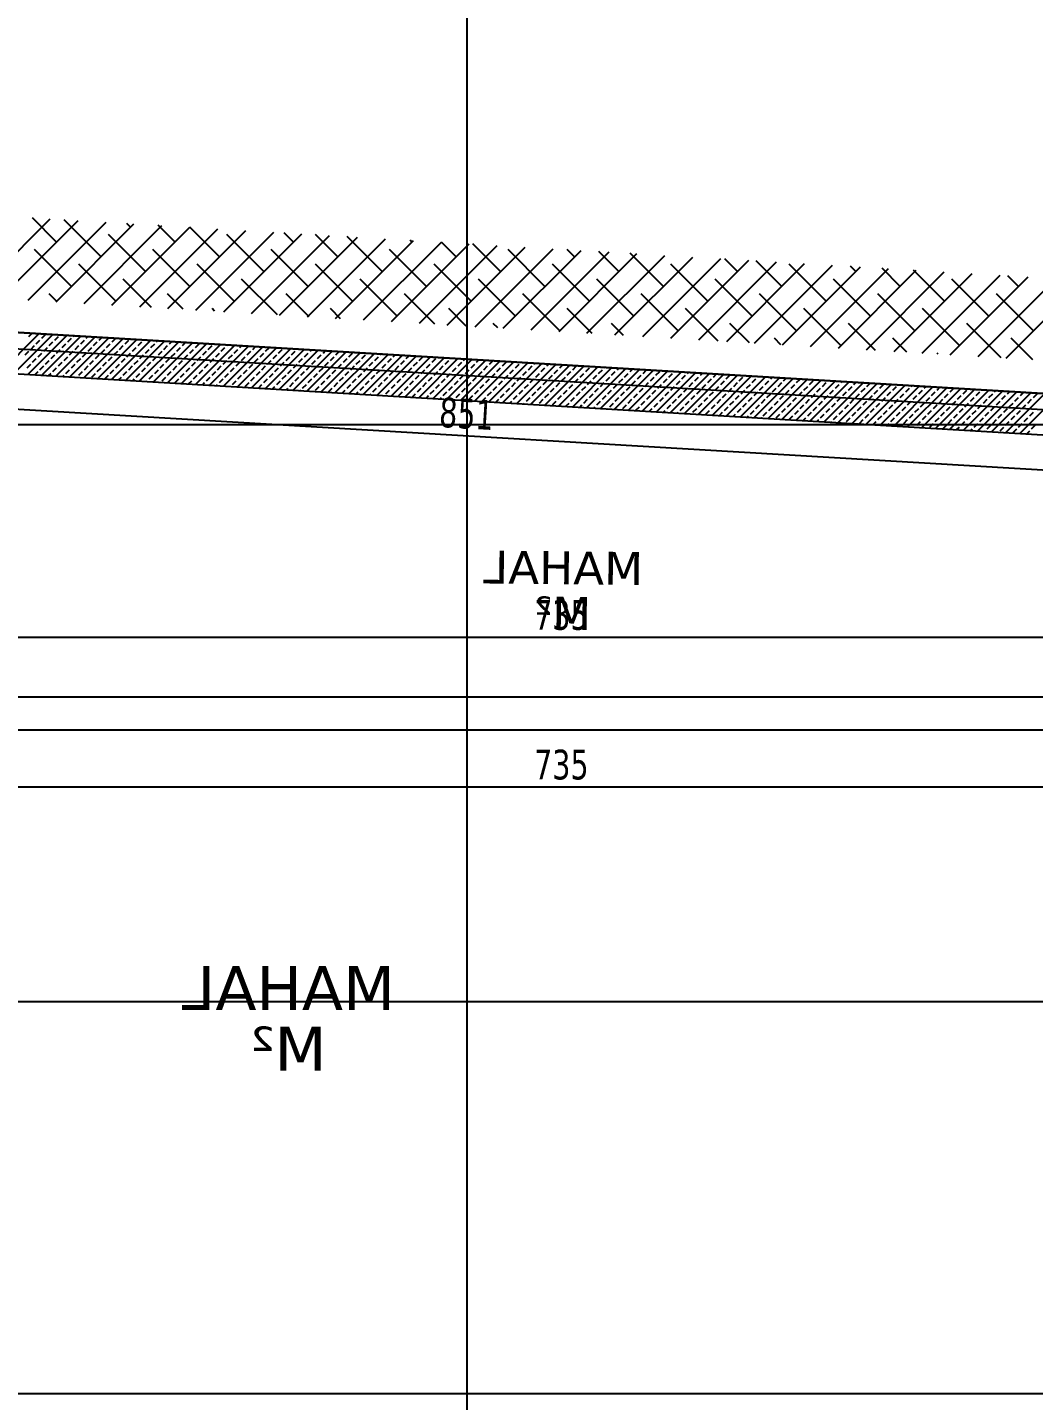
# Model space of a CAD drawing. Header units: millimetres. Extents: x 43168.9 to 43194.6, y -25545.1 to -25543.4.
# Drawn here: x 43169.6776 to 43169.7997, y -25543.9583 to -25543.7917 of the extents above; entities that cross this region are included whole.
import ezdxf
from ezdxf.enums import TextEntityAlignment as Align

# ---------------------------------------------------------------- set-up
doc = ezdxf.new("R2010")
doc.units = ezdxf.units.MM
doc.header["$LTSCALE"] = 200
doc.linetypes.add('DASHDOT', pattern=[1, 0.5, -0.25, 0, -0.25])
doc.linetypes.add('DASHDOT2', pattern=[0.5, 0.25, -0.125, 0, -0.125])
for name, color, linetype in [('aks_sgh', 5, 'DASHDOT2'), ('duv_sgh', 4, 'Continuous'), ('kolon-b.a_sgh', 6, 'Continuous'), ('olcuic_sgh', 183, 'Continuous'), ('tarama-betonarme_sgh', 223, 'Continuous'), ('tarama-zemin_sgh', 197, 'Continuous'), ('yapi-yaklasma_sgh', 41, 'DASHDOT')]:
    doc.layers.add(name, color=color, linetype=linetype)
doc.styles.add('dim', font='VERDANA.TTF', dxfattribs={"width": 0.7})
doc.styles.add('text1', font='VERDANA.TTF')

msp = doc.modelspace()

# ---------------------------------------------------------------- linework, layer by layer
at = {"layer": 'aks_sgh'}
for p, q in [((43169.73088, -25543.74092), (43169.73088, -25544.78992)), ((43169.98388, -25543.84899), (43169.64076, -25543.82863)), ((43169.99088, -25543.83992), (43169.01488, -25543.83992)), ((43169.99088, -25543.90992), (43169.01488, -25543.90992)), ((43169.99088, -25543.95748), (43169.01488, -25543.95748))]:
    msp.add_line(p, q, dxfattribs=at)
at = {"layer": 'duv_sgh'}
for p, q in [((43169.66888, -25543.87292), (43169.81588, -25543.87292)), ((43169.66888, -25543.87692), (43169.81588, -25543.87692))]:
    msp.add_line(p, q, dxfattribs=at)
at = {"layer": 'kolon-b.a_sgh'}
for p, q in [((43169.98588, -25543.84711), (43169.64088, -25543.82663)), ((43169.64588, -25543.83194), (43169.98088, -25543.85182))]:
    msp.add_line(p, q, dxfattribs=at)
at = {"layer": 'olcuic_sgh'}
for p, q in [((43169.81587, -25543.84635), (43169.64537, -25543.83623)), ((43169.66863, -25543.86571), (43169.81613, -25543.86571)), ((43169.66863, -25543.88386), (43169.81613, -25543.88386))]:
    msp.add_line(p, q, dxfattribs=at)
at = {"layer": 'tarama-betonarme_sgh'}
for p, q in [((43169.67423, -25543.83362), (43169.67896, -25543.82889)), ((43169.67593, -25543.83372), (43169.68065, -25543.82899)), ((43169.67762, -25543.83382), (43169.68235, -25543.82909)), ((43169.67774, -25543.82921), (43169.67811, -25543.82884)), ((43169.67797, -25543.83078), (43169.67842, -25543.83033)), ((43169.67864, -25543.83011), (43169.67909, -25543.82966)), ((43169.67932, -25543.82943), (43169.67976, -25543.82898)), ((43169.67932, -25543.83392), (43169.68405, -25543.82919)), ((43169.68021, -25543.83033), (43169.68066, -25543.82988)), ((43169.68089, -25543.82966), (43169.68134, -25543.82921)), ((43169.68101, -25543.83402), (43169.68574, -25543.82929)), ((43169.68178, -25543.83055), (43169.68223, -25543.83011)), ((43169.68246, -25543.82988), (43169.68291, -25543.82943)), ((43169.68271, -25543.83412), (43169.68744, -25543.82939)), ((43169.68313, -25543.82921), (43169.6832, -25543.82914)), ((43169.68336, -25543.83078), (43169.68381, -25543.83033)), ((43169.68403, -25543.83011), (43169.68448, -25543.82966)), ((43169.6844, -25543.83422), (43169.68913, -25543.82949)), ((43169.6847, -25543.82943), (43169.68489, -25543.82924)), ((43169.6856, -25543.83033), (43169.68605, -25543.82988)), ((43169.6861, -25543.83432), (43169.69083, -25543.82959)), ((43169.68627, -25543.82966), (43169.68659, -25543.82934)), ((43169.68717, -25543.83055), (43169.68762, -25543.83011)), ((43169.68779, -25543.83442), (43169.69252, -25543.8297)), ((43169.68785, -25543.82988), (43169.68828, -25543.82944)), ((43169.68874, -25543.83078), (43169.68919, -25543.83033)), ((43169.68942, -25543.83011), (43169.68987, -25543.82966)), ((43169.68949, -25543.83452), (43169.69422, -25543.8298)), ((43169.69099, -25543.83033), (43169.69144, -25543.82988)), ((43169.69118, -25543.83462), (43169.69591, -25543.8299)), ((43169.69166, -25543.82966), (43169.69167, -25543.82964)), ((43169.69256, -25543.83055), (43169.69301, -25543.83011)), ((43169.69288, -25543.83473), (43169.69761, -25543.83)), ((43169.69323, -25543.82988), (43169.69337, -25543.82975)), ((43169.69413, -25543.83078), (43169.69458, -25543.83033)), ((43169.69458, -25543.83483), (43169.6993, -25543.8301)), ((43169.69481, -25543.83011), (43169.69507, -25543.82985)), ((43169.69627, -25543.83493), (43169.701, -25543.8302)), ((43169.69638, -25543.83033), (43169.69676, -25543.82995)), ((43169.69795, -25543.83055), (43169.6984, -25543.83011)), ((43169.69797, -25543.83503), (43169.70269, -25543.8303)), ((43169.69952, -25543.83078), (43169.69997, -25543.83033)), ((43169.70177, -25543.83033), (43169.70185, -25543.83025)), ((43169.70334, -25543.83055), (43169.70354, -25543.83035)), ((43169.67729, -25543.83145), (43169.67774, -25543.831)), ((43169.67819, -25543.83235), (43169.67864, -25543.8319)), ((43169.67887, -25543.83168), (43169.67932, -25543.83123)), ((43169.67954, -25543.831), (43169.67999, -25543.83055)), ((43169.68044, -25543.8319), (43169.68089, -25543.83145)), ((43169.68111, -25543.83123), (43169.68156, -25543.83078)), ((43169.68201, -25543.83213), (43169.68246, -25543.83168)), ((43169.68268, -25543.83145), (43169.68313, -25543.831)), ((43169.68358, -25543.83235), (43169.68403, -25543.8319)), ((43169.68425, -25543.83168), (43169.6847, -25543.83123)), ((43169.68493, -25543.831), (43169.68538, -25543.83055)), ((43169.68583, -25543.8319), (43169.68627, -25543.83145)), ((43169.6865, -25543.83123), (43169.68695, -25543.83078)), ((43169.6874, -25543.83213), (43169.68785, -25543.83168)), ((43169.68807, -25543.83145), (43169.68852, -25543.831)), ((43169.68897, -25543.83235), (43169.68942, -25543.8319)), ((43169.68964, -25543.83168), (43169.69009, -25543.83123)), ((43169.69032, -25543.831), (43169.69077, -25543.83055)), ((43169.69121, -25543.8319), (43169.69166, -25543.83145)), ((43169.69189, -25543.83123), (43169.69234, -25543.83078)), ((43169.69279, -25543.83213), (43169.69323, -25543.83168)), ((43169.69346, -25543.83145), (43169.69391, -25543.831)), ((43169.69436, -25543.83235), (43169.69481, -25543.8319)), ((43169.69503, -25543.83168), (43169.69548, -25543.83123)), ((43169.6957, -25543.831), (43169.69615, -25543.83055)), ((43169.6966, -25543.8319), (43169.69705, -25543.83145)), ((43169.69728, -25543.83123), (43169.69772, -25543.83078)), ((43169.69817, -25543.83213), (43169.69862, -25543.83168)), ((43169.69885, -25543.83145), (43169.6993, -25543.831)), ((43169.69966, -25543.83513), (43169.70439, -25543.8304)), ((43169.69975, -25543.83235), (43169.70019, -25543.8319)), ((43169.70042, -25543.83168), (43169.70087, -25543.83123)), ((43169.70109, -25543.831), (43169.70154, -25543.83055)), ((43169.70136, -25543.83523), (43169.70609, -25543.8305)), ((43169.70199, -25543.8319), (43169.70244, -25543.83145)), ((43169.70266, -25543.83123), (43169.70311, -25543.83078)), ((43169.70305, -25543.83533), (43169.70778, -25543.8306)), ((43169.70356, -25543.83213), (43169.70401, -25543.83168)), ((43169.70424, -25543.83145), (43169.70468, -25543.831)), ((43169.70475, -25543.83543), (43169.70948, -25543.8307)), ((43169.70491, -25543.83078), (43169.70524, -25543.83045)), ((43169.70513, -25543.83235), (43169.70558, -25543.8319)), ((43169.70581, -25543.83168), (43169.70626, -25543.83123)), ((43169.70644, -25543.83553), (43169.71117, -25543.8308)), ((43169.70648, -25543.831), (43169.70693, -25543.83055)), ((43169.70738, -25543.8319), (43169.70783, -25543.83145)), ((43169.70805, -25543.83123), (43169.7085, -25543.83078)), ((43169.70814, -25543.83563), (43169.71287, -25543.8309)), ((43169.70895, -25543.83213), (43169.7094, -25543.83168)), ((43169.70962, -25543.83145), (43169.71007, -25543.831)), ((43169.70983, -25543.83573), (43169.71456, -25543.831)), ((43169.7103, -25543.83078), (43169.71032, -25543.83075)), ((43169.71052, -25543.83235), (43169.71097, -25543.8319)), ((43169.7112, -25543.83168), (43169.71164, -25543.83123)), ((43169.71153, -25543.83583), (43169.71626, -25543.8311)), ((43169.71187, -25543.831), (43169.71202, -25543.83085)), ((43169.71277, -25543.8319), (43169.71322, -25543.83145)), ((43169.71323, -25543.83593), (43169.71795, -25543.8312)), ((43169.71344, -25543.83123), (43169.71371, -25543.83095)), ((43169.71434, -25543.83213), (43169.71479, -25543.83168)), ((43169.71492, -25543.83603), (43169.71965, -25543.83131)), ((43169.71501, -25543.83145), (43169.71541, -25543.83105)), ((43169.71591, -25543.83235), (43169.71636, -25543.8319)), ((43169.71658, -25543.83168), (43169.71703, -25543.83123)), ((43169.71662, -25543.83613), (43169.72134, -25543.83141)), ((43169.71815, -25543.8319), (43169.7186, -25543.83145)), ((43169.71831, -25543.83624), (43169.72304, -25543.83151)), ((43169.71973, -25543.83213), (43169.72018, -25543.83168)), ((43169.72001, -25543.83634), (43169.72473, -25543.83161)), ((43169.7204, -25543.83145), (43169.7205, -25543.83136)), ((43169.7213, -25543.83235), (43169.72175, -25543.8319)), ((43169.7217, -25543.83644), (43169.72643, -25543.83171)), ((43169.72197, -25543.83168), (43169.72219, -25543.83146)), ((43169.7234, -25543.83654), (43169.72813, -25543.83181)), ((43169.72354, -25543.8319), (43169.72389, -25543.83156)), ((43169.72509, -25543.83664), (43169.72982, -25543.83191)), ((43169.72511, -25543.83213), (43169.72556, -25543.83168)), ((43169.72669, -25543.83235), (43169.72714, -25543.8319)), ((43169.72679, -25543.83674), (43169.73152, -25543.83201)), ((43169.72893, -25543.8319), (43169.72897, -25543.83186)), ((43169.7305, -25543.83213), (43169.73067, -25543.83196)), ((43169.67752, -25543.83302), (43169.67797, -25543.83257)), ((43169.67847, -25543.83387), (43169.67887, -25543.83347)), ((43169.67909, -25543.83325), (43169.67954, -25543.8328)), ((43169.67976, -25543.83257), (43169.68021, -25543.83213)), ((43169.68016, -25543.83397), (43169.68044, -25543.8337)), ((43169.68066, -25543.83347), (43169.68111, -25543.83302)), ((43169.68134, -25543.8328), (43169.68178, -25543.83235)), ((43169.68223, -25543.8337), (43169.68268, -25543.83325)), ((43169.68291, -25543.83302), (43169.68336, -25543.83257)), ((43169.68381, -25543.83392), (43169.68425, -25543.83347)), ((43169.68448, -25543.83325), (43169.68493, -25543.8328)), ((43169.68515, -25543.83257), (43169.6856, -25543.83213)), ((43169.68538, -25543.83415), (43169.68583, -25543.8337)), ((43169.68605, -25543.83347), (43169.6865, -25543.83302)), ((43169.68672, -25543.8328), (43169.68717, -25543.83235)), ((43169.68762, -25543.8337), (43169.68807, -25543.83325)), ((43169.6883, -25543.83302), (43169.68874, -25543.83257)), ((43169.68919, -25543.83392), (43169.68964, -25543.83347)), ((43169.68987, -25543.83325), (43169.69032, -25543.8328)), ((43169.69054, -25543.83257), (43169.69099, -25543.83213)), ((43169.69077, -25543.83415), (43169.69121, -25543.8337)), ((43169.69144, -25543.83347), (43169.69189, -25543.83302)), ((43169.69211, -25543.8328), (43169.69256, -25543.83235)), ((43169.69301, -25543.8337), (43169.69346, -25543.83325)), ((43169.69368, -25543.83302), (43169.69413, -25543.83257)), ((43169.69458, -25543.83392), (43169.69503, -25543.83347)), ((43169.69526, -25543.83325), (43169.6957, -25543.8328)), ((43169.69593, -25543.83257), (43169.69638, -25543.83213)), ((43169.69615, -25543.83415), (43169.6966, -25543.8337)), ((43169.69683, -25543.83347), (43169.69728, -25543.83302)), ((43169.6975, -25543.8328), (43169.69795, -25543.83235)), ((43169.6984, -25543.8337), (43169.69885, -25543.83325)), ((43169.69907, -25543.83302), (43169.69952, -25543.83257)), ((43169.69997, -25543.83392), (43169.70042, -25543.83347)), ((43169.70064, -25543.83325), (43169.70109, -25543.8328)), ((43169.70132, -25543.83257), (43169.70177, -25543.83213)), ((43169.70154, -25543.83415), (43169.70199, -25543.8337)), ((43169.70221, -25543.83347), (43169.70266, -25543.83302)), ((43169.70289, -25543.8328), (43169.70334, -25543.83235)), ((43169.70379, -25543.8337), (43169.70424, -25543.83325)), ((43169.70446, -25543.83302), (43169.70491, -25543.83257)), ((43169.70536, -25543.83392), (43169.70581, -25543.83347)), ((43169.70603, -25543.83325), (43169.70648, -25543.8328)), ((43169.70671, -25543.83257), (43169.70715, -25543.83213)), ((43169.70693, -25543.83415), (43169.70738, -25543.8337)), ((43169.7076, -25543.83347), (43169.70805, -25543.83302)), ((43169.70828, -25543.8328), (43169.70873, -25543.83235)), ((43169.70917, -25543.8337), (43169.70962, -25543.83325)), ((43169.70985, -25543.83302), (43169.7103, -25543.83257)), ((43169.71075, -25543.83392), (43169.7112, -25543.83347)), ((43169.71142, -25543.83325), (43169.71187, -25543.8328)), ((43169.71209, -25543.83257), (43169.71254, -25543.83213)), ((43169.71232, -25543.83415), (43169.71277, -25543.8337)), ((43169.71299, -25543.83347), (43169.71344, -25543.83302)), ((43169.71366, -25543.8328), (43169.71411, -25543.83235)), ((43169.71456, -25543.8337), (43169.71501, -25543.83325)), ((43169.71524, -25543.83302), (43169.71569, -25543.83257)), ((43169.71613, -25543.83392), (43169.71658, -25543.83347)), ((43169.71681, -25543.83325), (43169.71726, -25543.8328)), ((43169.71748, -25543.83257), (43169.71793, -25543.83213)), ((43169.71771, -25543.83415), (43169.71815, -25543.8337)), ((43169.71838, -25543.83347), (43169.71883, -25543.83302)), ((43169.71905, -25543.8328), (43169.7195, -25543.83235)), ((43169.71995, -25543.8337), (43169.7204, -25543.83325)), ((43169.72062, -25543.83302), (43169.72107, -25543.83257)), ((43169.72152, -25543.83392), (43169.72197, -25543.83347)), ((43169.7222, -25543.83325), (43169.72264, -25543.8328)), ((43169.72287, -25543.83257), (43169.72332, -25543.83213)), ((43169.72309, -25543.83415), (43169.72354, -25543.8337)), ((43169.72377, -25543.83347), (43169.72422, -25543.83302)), ((43169.72444, -25543.8328), (43169.72489, -25543.83235)), ((43169.72534, -25543.8337), (43169.72579, -25543.83325)), ((43169.72601, -25543.83302), (43169.72646, -25543.83257)), ((43169.72691, -25543.83392), (43169.72736, -25543.83347)), ((43169.72758, -25543.83325), (43169.72803, -25543.8328)), ((43169.72826, -25543.83257), (43169.72871, -25543.83213)), ((43169.72848, -25543.83684), (43169.73321, -25543.83211)), ((43169.72848, -25543.83415), (43169.72893, -25543.8337)), ((43169.72916, -25543.83347), (43169.7296, -25543.83302)), ((43169.72983, -25543.8328), (43169.73028, -25543.83235)), ((43169.73018, -25543.83694), (43169.73491, -25543.83221)), ((43169.73073, -25543.8337), (43169.73118, -25543.83325)), ((43169.7314, -25543.83302), (43169.73185, -25543.83257)), ((43169.73187, -25543.83704), (43169.7366, -25543.83231)), ((43169.73207, -25543.83235), (43169.73236, -25543.83206)), ((43169.7323, -25543.83392), (43169.73275, -25543.83347)), ((43169.73297, -25543.83325), (43169.73342, -25543.8328)), ((43169.73357, -25543.83714), (43169.7383, -25543.83241)), ((43169.73365, -25543.83257), (43169.73406, -25543.83216)), ((43169.73387, -25543.83415), (43169.73432, -25543.8337)), ((43169.73454, -25543.83347), (43169.73499, -25543.83302)), ((43169.73522, -25543.8328), (43169.73567, -25543.83235)), ((43169.73527, -25543.83724), (43169.73999, -25543.83251)), ((43169.73612, -25543.8337), (43169.73656, -25543.83325)), ((43169.73679, -25543.83302), (43169.73724, -25543.83257)), ((43169.73696, -25543.83734), (43169.74169, -25543.83261)), ((43169.73769, -25543.83392), (43169.73814, -25543.83347)), ((43169.73836, -25543.83325), (43169.73881, -25543.8328)), ((43169.73866, -25543.83744), (43169.74338, -25543.83271)), ((43169.73903, -25543.83257), (43169.73915, -25543.83246)), ((43169.73926, -25543.83415), (43169.73971, -25543.8337)), ((43169.73993, -25543.83347), (43169.74038, -25543.83302)), ((43169.74035, -25543.83754), (43169.74508, -25543.83282)), ((43169.74061, -25543.8328), (43169.74084, -25543.83256)), ((43169.7415, -25543.8337), (43169.74195, -25543.83325)), ((43169.74205, -25543.83764), (43169.74678, -25543.83292)), ((43169.74218, -25543.83302), (43169.74254, -25543.83266)), ((43169.74308, -25543.83392), (43169.74352, -25543.83347)), ((43169.74374, -25543.83774), (43169.74847, -25543.83302)), ((43169.74375, -25543.83325), (43169.7442, -25543.8328)), ((43169.74465, -25543.83415), (43169.7451, -25543.8337)), ((43169.74532, -25543.83347), (43169.74577, -25543.83302)), ((43169.74544, -25543.83785), (43169.75017, -25543.83312)), ((43169.74689, -25543.8337), (43169.74734, -25543.83325)), ((43169.74713, -25543.83795), (43169.75186, -25543.83322)), ((43169.74757, -25543.83302), (43169.74762, -25543.83297)), ((43169.74846, -25543.83392), (43169.74891, -25543.83347)), ((43169.74883, -25543.83805), (43169.75356, -25543.83332)), ((43169.74914, -25543.83325), (43169.74932, -25543.83307)), ((43169.75003, -25543.83415), (43169.75048, -25543.8337)), ((43169.75052, -25543.83815), (43169.75525, -25543.83342)), ((43169.75071, -25543.83347), (43169.75101, -25543.83317)), ((43169.75222, -25543.83825), (43169.75695, -25543.83352)), ((43169.75228, -25543.8337), (43169.75271, -25543.83327)), ((43169.75385, -25543.83392), (43169.7543, -25543.83347)), ((43169.75391, -25543.83835), (43169.75864, -25543.83362)), ((43169.75542, -25543.83415), (43169.75587, -25543.8337)), ((43169.7561, -25543.83347), (43169.7561, -25543.83347)), ((43169.75767, -25543.8337), (43169.7578, -25543.83357)), ((43169.75924, -25543.83392), (43169.75949, -25543.83367)), ((43169.68186, -25543.83407), (43169.68201, -25543.83392)), ((43169.68356, -25543.83417), (43169.68358, -25543.83415)), ((43169.68695, -25543.83437), (43169.6874, -25543.83392)), ((43169.68864, -25543.83447), (43169.68897, -25543.83415)), ((43169.69034, -25543.83457), (43169.69054, -25543.83437)), ((43169.69203, -25543.83468), (43169.69211, -25543.8346)), ((43169.69234, -25543.83437), (43169.69279, -25543.83392)), ((43169.69391, -25543.8346), (43169.69436, -25543.83415)), ((43169.69548, -25543.83482), (43169.69593, -25543.83437)), ((43169.69712, -25543.83498), (43169.6975, -25543.8346)), ((43169.69772, -25543.83437), (43169.69817, -25543.83392)), ((43169.69881, -25543.83508), (43169.69907, -25543.83482)), ((43169.6993, -25543.8346), (43169.69975, -25543.83415)), ((43169.70051, -25543.83518), (43169.70064, -25543.83504)), ((43169.70087, -25543.83482), (43169.70132, -25543.83437)), ((43169.7022, -25543.83528), (43169.70221, -25543.83527)), ((43169.70244, -25543.83504), (43169.70289, -25543.8346)), ((43169.70311, -25543.83437), (43169.70356, -25543.83392)), ((43169.70401, -25543.83527), (43169.70446, -25543.83482)), ((43169.70468, -25543.8346), (43169.70513, -25543.83415)), ((43169.7056, -25543.83548), (43169.70603, -25543.83504)), ((43169.70626, -25543.83482), (43169.70671, -25543.83437)), ((43169.70729, -25543.83558), (43169.7076, -25543.83527)), ((43169.70783, -25543.83504), (43169.70828, -25543.8346)), ((43169.7085, -25543.83437), (43169.70895, -25543.83392)), ((43169.7094, -25543.83527), (43169.70985, -25543.83482)), ((43169.71007, -25543.8346), (43169.71052, -25543.83415)), ((43169.71097, -25543.83549), (43169.71142, -25543.83504)), ((43169.71164, -25543.83482), (43169.71209, -25543.83437)), ((43169.71254, -25543.83572), (43169.71299, -25543.83527)), ((43169.71322, -25543.83504), (43169.71366, -25543.8346)), ((43169.71389, -25543.83437), (43169.71434, -25543.83392)), ((43169.71479, -25543.83527), (43169.71524, -25543.83482)), ((43169.71546, -25543.8346), (43169.71591, -25543.83415)), ((43169.71636, -25543.83549), (43169.71681, -25543.83504)), ((43169.71703, -25543.83482), (43169.71748, -25543.83437)), ((43169.71793, -25543.83572), (43169.71838, -25543.83527)), ((43169.7186, -25543.83504), (43169.71905, -25543.8346)), ((43169.71928, -25543.83437), (43169.71973, -25543.83392)), ((43169.72018, -25543.83527), (43169.72062, -25543.83482)), ((43169.72085, -25543.8346), (43169.7213, -25543.83415)), ((43169.72175, -25543.83549), (43169.7222, -25543.83504)), ((43169.72242, -25543.83482), (43169.72287, -25543.83437)), ((43169.72332, -25543.83572), (43169.72377, -25543.83527)), ((43169.72399, -25543.83504), (43169.72444, -25543.8346)), ((43169.72467, -25543.83437), (43169.72511, -25543.83392)), ((43169.72556, -25543.83527), (43169.72601, -25543.83482)), ((43169.72624, -25543.8346), (43169.72669, -25543.83415)), ((43169.72714, -25543.83549), (43169.72758, -25543.83504)), ((43169.72781, -25543.83482), (43169.72826, -25543.83437)), ((43169.72871, -25543.83572), (43169.72916, -25543.83527)), ((43169.72938, -25543.83504), (43169.72983, -25543.8346)), ((43169.73005, -25543.83437), (43169.7305, -25543.83392)), ((43169.73095, -25543.83527), (43169.7314, -25543.83482)), ((43169.73163, -25543.8346), (43169.73207, -25543.83415)), ((43169.73252, -25543.83549), (43169.73297, -25543.83504)), ((43169.7332, -25543.83482), (43169.73365, -25543.83437)), ((43169.73409, -25543.83572), (43169.73454, -25543.83527)), ((43169.73477, -25543.83504), (43169.73522, -25543.8346)), ((43169.73544, -25543.83437), (43169.73589, -25543.83392)), ((43169.73634, -25543.83527), (43169.73679, -25543.83482)), ((43169.73701, -25543.8346), (43169.73746, -25543.83415)), ((43169.73791, -25543.83549), (43169.73836, -25543.83504)), ((43169.73858, -25543.83482), (43169.73903, -25543.83437)), ((43169.73948, -25543.83572), (43169.73993, -25543.83527)), ((43169.74016, -25543.83504), (43169.74061, -25543.8346)), ((43169.74083, -25543.83437), (43169.74128, -25543.83392)), ((43169.74173, -25543.83527), (43169.74218, -25543.83482)), ((43169.7424, -25543.8346), (43169.74285, -25543.83415)), ((43169.7433, -25543.83549), (43169.74375, -25543.83504)), ((43169.74397, -25543.83482), (43169.74442, -25543.83437)), ((43169.74487, -25543.83572), (43169.74532, -25543.83527)), ((43169.74554, -25543.83504), (43169.74599, -25543.8346)), ((43169.74622, -25543.83437), (43169.74667, -25543.83392)), ((43169.74712, -25543.83527), (43169.74757, -25543.83482)), ((43169.74779, -25543.8346), (43169.74824, -25543.83415)), ((43169.74869, -25543.83549), (43169.74914, -25543.83504)), ((43169.74936, -25543.83482), (43169.74981, -25543.83437)), ((43169.75026, -25543.83572), (43169.75071, -25543.83527)), ((43169.75093, -25543.83504), (43169.75138, -25543.8346)), ((43169.75161, -25543.83437), (43169.75206, -25543.83392)), ((43169.7525, -25543.83527), (43169.75295, -25543.83482)), ((43169.75318, -25543.8346), (43169.75363, -25543.83415)), ((43169.75408, -25543.83549), (43169.75452, -25543.83504)), ((43169.75475, -25543.83482), (43169.7552, -25543.83437)), ((43169.75561, -25543.83845), (43169.76034, -25543.83372)), ((43169.75565, -25543.83572), (43169.7561, -25543.83527)), ((43169.75632, -25543.83504), (43169.75677, -25543.8346)), ((43169.75699, -25543.83437), (43169.75744, -25543.83392)), ((43169.75731, -25543.83855), (43169.76203, -25543.83382)), ((43169.75789, -25543.83527), (43169.75834, -25543.83482)), ((43169.75857, -25543.8346), (43169.75902, -25543.83415)), ((43169.759, -25543.83865), (43169.76373, -25543.83392)), ((43169.75946, -25543.83549), (43169.75991, -25543.83504)), ((43169.76014, -25543.83482), (43169.76059, -25543.83437)), ((43169.7607, -25543.83875), (43169.76542, -25543.83402)), ((43169.76081, -25543.83415), (43169.76119, -25543.83377)), ((43169.76104, -25543.83572), (43169.76148, -25543.83527)), ((43169.76171, -25543.83504), (43169.76216, -25543.8346)), ((43169.76238, -25543.83437), (43169.76283, -25543.83392)), ((43169.76239, -25543.83885), (43169.76712, -25543.83412)), ((43169.76328, -25543.83527), (43169.76373, -25543.83482)), ((43169.76395, -25543.8346), (43169.7644, -25543.83415)), ((43169.76409, -25543.83895), (43169.76882, -25543.83422)), ((43169.76485, -25543.83549), (43169.7653, -25543.83504)), ((43169.76553, -25543.83482), (43169.76597, -25543.83437)), ((43169.76578, -25543.83905), (43169.77051, -25543.83432)), ((43169.7662, -25543.83415), (43169.76627, -25543.83407)), ((43169.76642, -25543.83572), (43169.76687, -25543.83527)), ((43169.7671, -25543.83504), (43169.76755, -25543.8346)), ((43169.76748, -25543.83915), (43169.77221, -25543.83443)), ((43169.76777, -25543.83437), (43169.76797, -25543.83417)), ((43169.76867, -25543.83527), (43169.76912, -25543.83482)), ((43169.76917, -25543.83925), (43169.7739, -25543.83453)), ((43169.76934, -25543.8346), (43169.76966, -25543.83427)), ((43169.77024, -25543.83549), (43169.77069, -25543.83504)), ((43169.77087, -25543.83936), (43169.7756, -25543.83463)), ((43169.77091, -25543.83482), (43169.77136, -25543.83438)), ((43169.77181, -25543.83572), (43169.77226, -25543.83527)), ((43169.77249, -25543.83504), (43169.77293, -25543.8346)), ((43169.77256, -25543.83946), (43169.77729, -25543.83473)), ((43169.77406, -25543.83527), (43169.77451, -25543.83482)), ((43169.77426, -25543.83956), (43169.77899, -25543.83483)), ((43169.77473, -25543.8346), (43169.77475, -25543.83458)), ((43169.77563, -25543.83549), (43169.77608, -25543.83504)), ((43169.77596, -25543.83966), (43169.78068, -25543.83493)), ((43169.7763, -25543.83482), (43169.77644, -25543.83468)), ((43169.7772, -25543.83572), (43169.77765, -25543.83527)), ((43169.77765, -25543.83976), (43169.78238, -25543.83503)), ((43169.77787, -25543.83504), (43169.77814, -25543.83478)), ((43169.77935, -25543.83986), (43169.78407, -25543.83513)), ((43169.77945, -25543.83527), (43169.77984, -25543.83488)), ((43169.78102, -25543.83549), (43169.78147, -25543.83504)), ((43169.78104, -25543.83996), (43169.78577, -25543.83523)), ((43169.78259, -25543.83572), (43169.78304, -25543.83527)), ((43169.78274, -25543.84006), (43169.78746, -25543.83533)), ((43169.78483, -25543.83527), (43169.78492, -25543.83518)), ((43169.7864, -25543.83549), (43169.78662, -25543.83528)), ((43169.70899, -25543.83568), (43169.70917, -25543.83549)), ((43169.71068, -25543.83578), (43169.71075, -25543.83572)), ((43169.71411, -25543.83594), (43169.71456, -25543.83549)), ((43169.71577, -25543.83608), (43169.71613, -25543.83572)), ((43169.71746, -25543.83618), (43169.71771, -25543.83594)), ((43169.71916, -25543.83629), (43169.71928, -25543.83617)), ((43169.7195, -25543.83594), (43169.71995, -25543.83549)), ((43169.72107, -25543.83617), (43169.72152, -25543.83572)), ((43169.72264, -25543.83639), (43169.72309, -25543.83594)), ((43169.72425, -25543.83659), (43169.72467, -25543.83617)), ((43169.72489, -25543.83594), (43169.72534, -25543.83549)), ((43169.72594, -25543.83669), (43169.72624, -25543.83639)), ((43169.72646, -25543.83617), (43169.72691, -25543.83572)), ((43169.72764, -25543.83679), (43169.72781, -25543.83662)), ((43169.72803, -25543.83639), (43169.72848, -25543.83594)), ((43169.72933, -25543.83689), (43169.72938, -25543.83684)), ((43169.7296, -25543.83662), (43169.73005, -25543.83617)), ((43169.73028, -25543.83594), (43169.73073, -25543.83549)), ((43169.73118, -25543.83684), (43169.73163, -25543.83639)), ((43169.73185, -25543.83617), (43169.7323, -25543.83572)), ((43169.73275, -25543.83706), (43169.7332, -25543.83662)), ((43169.73342, -25543.83639), (43169.73387, -25543.83594)), ((43169.73442, -25543.83719), (43169.73477, -25543.83684)), ((43169.73499, -25543.83662), (43169.73544, -25543.83617)), ((43169.73567, -25543.83594), (43169.73612, -25543.83549)), ((43169.73656, -25543.83684), (43169.73701, -25543.83639)), ((43169.73724, -25543.83617), (43169.73769, -25543.83572)), ((43169.73814, -25543.83706), (43169.73858, -25543.83662)), ((43169.73881, -25543.83639), (43169.73926, -25543.83594)), ((43169.73971, -25543.83729), (43169.74016, -25543.83684)), ((43169.74038, -25543.83662), (43169.74083, -25543.83617)), ((43169.74105, -25543.83594), (43169.7415, -25543.83549)), ((43169.74195, -25543.83684), (43169.7424, -25543.83639)), ((43169.74263, -25543.83617), (43169.74308, -25543.83572)), ((43169.74352, -25543.83706), (43169.74397, -25543.83662)), ((43169.7442, -25543.83639), (43169.74465, -25543.83594)), ((43169.7451, -25543.83729), (43169.74554, -25543.83684)), ((43169.74577, -25543.83662), (43169.74622, -25543.83617)), ((43169.74644, -25543.83594), (43169.74689, -25543.83549)), ((43169.74734, -25543.83684), (43169.74779, -25543.83639)), ((43169.74801, -25543.83617), (43169.74846, -25543.83572)), ((43169.74891, -25543.83706), (43169.74936, -25543.83662)), ((43169.74959, -25543.83639), (43169.75003, -25543.83594)), ((43169.75048, -25543.83729), (43169.75093, -25543.83684)), ((43169.75116, -25543.83662), (43169.75161, -25543.83617)), ((43169.75183, -25543.83594), (43169.75228, -25543.83549)), ((43169.75273, -25543.83684), (43169.75318, -25543.83639)), ((43169.7534, -25543.83617), (43169.75385, -25543.83572)), ((43169.7543, -25543.83706), (43169.75475, -25543.83662)), ((43169.75497, -25543.83639), (43169.75542, -25543.83594)), ((43169.75587, -25543.83729), (43169.75632, -25543.83684)), ((43169.75655, -25543.83662), (43169.75699, -25543.83617)), ((43169.75722, -25543.83594), (43169.75767, -25543.83549)), ((43169.75812, -25543.83684), (43169.75857, -25543.83639)), ((43169.75879, -25543.83617), (43169.75924, -25543.83572)), ((43169.75969, -25543.83706), (43169.76014, -25543.83662)), ((43169.76036, -25543.83639), (43169.76081, -25543.83594)), ((43169.76126, -25543.83729), (43169.76171, -25543.83684)), ((43169.76193, -25543.83662), (43169.76238, -25543.83617)), ((43169.76261, -25543.83594), (43169.76306, -25543.83549)), ((43169.76351, -25543.83684), (43169.76395, -25543.83639)), ((43169.76418, -25543.83617), (43169.76463, -25543.83572)), ((43169.76508, -25543.83706), (43169.76553, -25543.83662)), ((43169.76575, -25543.83639), (43169.7662, -25543.83594)), ((43169.76665, -25543.83729), (43169.7671, -25543.83684)), ((43169.76732, -25543.83662), (43169.76777, -25543.83617)), ((43169.768, -25543.83594), (43169.76844, -25543.83549)), ((43169.76889, -25543.83684), (43169.76934, -25543.83639)), ((43169.76957, -25543.83617), (43169.77002, -25543.83572)), ((43169.77046, -25543.83706), (43169.77091, -25543.83662)), ((43169.77114, -25543.83639), (43169.77159, -25543.83594)), ((43169.77204, -25543.83729), (43169.77249, -25543.83684)), ((43169.77271, -25543.83662), (43169.77316, -25543.83617)), ((43169.77338, -25543.83594), (43169.77383, -25543.83549)), ((43169.77428, -25543.83684), (43169.77473, -25543.83639)), ((43169.77495, -25543.83617), (43169.7754, -25543.83572)), ((43169.77585, -25543.83706), (43169.7763, -25543.83662)), ((43169.77653, -25543.83639), (43169.77698, -25543.83594)), ((43169.77742, -25543.83729), (43169.77787, -25543.83684)), ((43169.7781, -25543.83662), (43169.77855, -25543.83617)), ((43169.77877, -25543.83594), (43169.77922, -25543.83549)), ((43169.77967, -25543.83684), (43169.78012, -25543.83639)), ((43169.78034, -25543.83617), (43169.78079, -25543.83572)), ((43169.78124, -25543.83706), (43169.78169, -25543.83662)), ((43169.78191, -25543.83639), (43169.78236, -25543.83594)), ((43169.78281, -25543.83729), (43169.78326, -25543.83684)), ((43169.78349, -25543.83662), (43169.78394, -25543.83617)), ((43169.78416, -25543.83594), (43169.78461, -25543.83549)), ((43169.78443, -25543.84016), (43169.78916, -25543.83543)), ((43169.78506, -25543.83684), (43169.78551, -25543.83639)), ((43169.78573, -25543.83617), (43169.78618, -25543.83572)), ((43169.78613, -25543.84026), (43169.79086, -25543.83553)), ((43169.78663, -25543.83706), (43169.78708, -25543.83662)), ((43169.7873, -25543.83639), (43169.78775, -25543.83594)), ((43169.78782, -25543.84036), (43169.79255, -25543.83563)), ((43169.78798, -25543.83572), (43169.78831, -25543.83538)), ((43169.7882, -25543.83729), (43169.78865, -25543.83684)), ((43169.78887, -25543.83662), (43169.78932, -25543.83617)), ((43169.78952, -25543.84046), (43169.79425, -25543.83573)), ((43169.78955, -25543.83594), (43169.79, -25543.83549)), ((43169.79045, -25543.83684), (43169.79089, -25543.83639)), ((43169.79112, -25543.83617), (43169.79157, -25543.83572)), ((43169.79121, -25543.84056), (43169.79594, -25543.83583)), ((43169.79202, -25543.83706), (43169.79247, -25543.83662)), ((43169.79269, -25543.83639), (43169.79314, -25543.83594)), ((43169.79291, -25543.84066), (43169.79764, -25543.83594)), ((43169.79336, -25543.83572), (43169.7934, -25543.83568)), ((43169.79359, -25543.83729), (43169.79404, -25543.83684)), ((43169.79426, -25543.83662), (43169.79471, -25543.83617)), ((43169.7946, -25543.84076), (43169.79933, -25543.83604)), ((43169.79494, -25543.83594), (43169.79509, -25543.83578)), ((43169.79583, -25543.83684), (43169.79628, -25543.83639)), ((43169.7963, -25543.84086), (43169.80103, -25543.83614)), ((43169.79651, -25543.83617), (43169.79679, -25543.83588)), ((43169.79741, -25543.83706), (43169.79785, -25543.83662)), ((43169.798, -25543.84097), (43169.80272, -25543.83624)), ((43169.79808, -25543.83639), (43169.79848, -25543.83599)), ((43169.79898, -25543.83729), (43169.79943, -25543.83684)), ((43169.79965, -25543.83662), (43169.8001, -25543.83617)), ((43169.73611, -25543.83729), (43169.73634, -25543.83706)), ((43169.73781, -25543.83739), (43169.73791, -25543.83729)), ((43169.74128, -25543.83751), (43169.74173, -25543.83706)), ((43169.74289, -25543.83769), (43169.7433, -25543.83729)), ((43169.74459, -25543.8378), (43169.74487, -25543.83751)), ((43169.74629, -25543.8379), (43169.74644, -25543.83774)), ((43169.74667, -25543.83751), (43169.74712, -25543.83706)), ((43169.74798, -25543.838), (43169.74801, -25543.83796)), ((43169.74824, -25543.83774), (43169.74869, -25543.83729)), ((43169.74981, -25543.83796), (43169.75026, -25543.83751)), ((43169.75138, -25543.83819), (43169.75183, -25543.83774)), ((43169.75206, -25543.83751), (43169.7525, -25543.83706)), ((43169.75307, -25543.8383), (43169.7534, -25543.83796)), ((43169.75363, -25543.83774), (43169.75408, -25543.83729)), ((43169.75476, -25543.8384), (43169.75497, -25543.83819)), ((43169.7552, -25543.83796), (43169.75565, -25543.83751)), ((43169.75646, -25543.8385), (43169.75655, -25543.83841)), ((43169.75677, -25543.83819), (43169.75722, -25543.83774)), ((43169.75744, -25543.83751), (43169.75789, -25543.83706)), ((43169.75834, -25543.83841), (43169.75879, -25543.83796)), ((43169.75902, -25543.83774), (43169.75946, -25543.83729)), ((43169.75991, -25543.83864), (43169.76036, -25543.83819)), ((43169.76059, -25543.83796), (43169.76104, -25543.83751)), ((43169.76154, -25543.8388), (43169.76193, -25543.83841)), ((43169.76216, -25543.83819), (43169.76261, -25543.83774)), ((43169.76283, -25543.83751), (43169.76328, -25543.83706)), ((43169.76324, -25543.8389), (43169.76351, -25543.83864)), ((43169.76373, -25543.83841), (43169.76418, -25543.83796)), ((43169.7644, -25543.83774), (43169.76485, -25543.83729)), ((43169.7653, -25543.83864), (43169.76575, -25543.83819)), ((43169.76597, -25543.83796), (43169.76642, -25543.83751)), ((43169.76687, -25543.83886), (43169.76732, -25543.83841)), ((43169.76755, -25543.83819), (43169.768, -25543.83774)), ((43169.76822, -25543.83751), (43169.76867, -25543.83706)), ((43169.76844, -25543.83909), (43169.76889, -25543.83864)), ((43169.76912, -25543.83841), (43169.76957, -25543.83796)), ((43169.76979, -25543.83774), (43169.77024, -25543.83729)), ((43169.77069, -25543.83864), (43169.77114, -25543.83819)), ((43169.77136, -25543.83796), (43169.77181, -25543.83751)), ((43169.77226, -25543.83886), (43169.77271, -25543.83841)), ((43169.77293, -25543.83819), (43169.77338, -25543.83774)), ((43169.77361, -25543.83751), (43169.77406, -25543.83706)), ((43169.77383, -25543.83909), (43169.77428, -25543.83864)), ((43169.77451, -25543.83841), (43169.77495, -25543.83796)), ((43169.77518, -25543.83774), (43169.77563, -25543.83729)), ((43169.77608, -25543.83864), (43169.77653, -25543.83819)), ((43169.77675, -25543.83796), (43169.7772, -25543.83751)), ((43169.77765, -25543.83886), (43169.7781, -25543.83841)), ((43169.77832, -25543.83819), (43169.77877, -25543.83774)), ((43169.779, -25543.83751), (43169.77945, -25543.83706)), ((43169.77922, -25543.83909), (43169.77967, -25543.83864)), ((43169.77989, -25543.83841), (43169.78034, -25543.83796)), ((43169.78057, -25543.83774), (43169.78102, -25543.83729)), ((43169.78147, -25543.83864), (43169.78191, -25543.83819)), ((43169.78214, -25543.83796), (43169.78259, -25543.83751)), ((43169.78304, -25543.83886), (43169.78349, -25543.83841)), ((43169.78371, -25543.83819), (43169.78416, -25543.83774)), ((43169.78438, -25543.83751), (43169.78483, -25543.83706)), ((43169.78461, -25543.83909), (43169.78506, -25543.83864)), ((43169.78528, -25543.83841), (43169.78573, -25543.83796)), ((43169.78596, -25543.83774), (43169.7864, -25543.83729)), ((43169.78685, -25543.83864), (43169.7873, -25543.83819)), ((43169.78753, -25543.83796), (43169.78798, -25543.83751)), ((43169.78843, -25543.83886), (43169.78887, -25543.83841)), ((43169.7891, -25543.83819), (43169.78955, -25543.83774)), ((43169.78977, -25543.83751), (43169.79022, -25543.83706)), ((43169.79, -25543.83909), (43169.79045, -25543.83864)), ((43169.79067, -25543.83841), (43169.79112, -25543.83796)), ((43169.79134, -25543.83774), (43169.79179, -25543.83729)), ((43169.79224, -25543.83864), (43169.79269, -25543.83819)), ((43169.79292, -25543.83796), (43169.79336, -25543.83751)), ((43169.79381, -25543.83886), (43169.79426, -25543.83841)), ((43169.79449, -25543.83819), (43169.79494, -25543.83774)), ((43169.79516, -25543.83751), (43169.79561, -25543.83706)), ((43169.79539, -25543.83909), (43169.79583, -25543.83864)), ((43169.79606, -25543.83841), (43169.79651, -25543.83796)), ((43169.79673, -25543.83774), (43169.79718, -25543.83729)), ((43169.79763, -25543.83864), (43169.79808, -25543.83819)), ((43169.7983, -25543.83796), (43169.79875, -25543.83751)), ((43169.7992, -25543.83886), (43169.79965, -25543.83841)), ((43169.76493, -25543.839), (43169.76508, -25543.83886)), ((43169.76663, -25543.8391), (43169.76665, -25543.83909)), ((43169.77002, -25543.8393), (43169.77046, -25543.83886)), ((43169.77172, -25543.83941), (43169.77204, -25543.83909)), ((43169.77341, -25543.83951), (43169.77361, -25543.83931)), ((43169.77511, -25543.83961), (43169.77518, -25543.83953)), ((43169.7754, -25543.83931), (43169.77585, -25543.83886)), ((43169.77698, -25543.83953), (43169.77742, -25543.83909)), ((43169.77855, -25543.83976), (43169.779, -25543.83931)), ((43169.78019, -25543.83991), (43169.78057, -25543.83953)), ((43169.78079, -25543.83931), (43169.78124, -25543.83886)), ((43169.78189, -25543.84001), (43169.78214, -25543.83976)), ((43169.78236, -25543.83953), (43169.78281, -25543.83909)), ((43169.78358, -25543.84011), (43169.78371, -25543.83998)), ((43169.78394, -25543.83976), (43169.78438, -25543.83931)), ((43169.78528, -25543.84021), (43169.78528, -25543.84021)), ((43169.78551, -25543.83998), (43169.78596, -25543.83953)), ((43169.78618, -25543.83931), (43169.78663, -25543.83886)), ((43169.78708, -25543.84021), (43169.78753, -25543.83976)), ((43169.78775, -25543.83953), (43169.7882, -25543.83909)), ((43169.78867, -25543.84041), (43169.7891, -25543.83998)), ((43169.78932, -25543.83976), (43169.78977, -25543.83931)), ((43169.79037, -25543.84051), (43169.79067, -25543.84021)), ((43169.79089, -25543.83998), (43169.79134, -25543.83953)), ((43169.79157, -25543.83931), (43169.79202, -25543.83886)), ((43169.79247, -25543.84021), (43169.79292, -25543.83976)), ((43169.79314, -25543.83953), (43169.79359, -25543.83909)), ((43169.79404, -25543.84043), (43169.79449, -25543.83998)), ((43169.79471, -25543.83976), (43169.79516, -25543.83931)), ((43169.79561, -25543.84066), (43169.79606, -25543.84021)), ((43169.79628, -25543.83998), (43169.79673, -25543.83953)), ((43169.79696, -25543.83931), (43169.79741, -25543.83886)), ((43169.79785, -25543.84021), (43169.7983, -25543.83976)), ((43169.79853, -25543.83953), (43169.79898, -25543.83909)), ((43169.79943, -25543.84043), (43169.79988, -25543.83998)), ((43169.79206, -25543.84061), (43169.79224, -25543.84043)), ((43169.79376, -25543.84071), (43169.79381, -25543.84066)), ((43169.79718, -25543.84088), (43169.79763, -25543.84043)), ((43169.79884, -25543.84102), (43169.7992, -25543.84066))]:
    msp.add_line(p, q, dxfattribs=at)
at = {"layer": 'tarama-zemin_sgh'}
for p, q in [((43169.67087, -25543.8244), (43169.68033, -25543.81495)), ((43169.67426, -25543.8246), (43169.68372, -25543.81515)), ((43169.67766, -25543.82481), (43169.68711, -25543.81535)), ((43169.68111, -25543.81776), (43169.67817, -25543.81482)), ((43169.6865, -25543.81955), (43169.68201, -25543.81506)), ((43169.68105, -25543.82501), (43169.6905, -25543.81555)), ((43169.68444, -25543.82521), (43169.69389, -25543.81575)), ((43169.69189, -25543.82135), (43169.6874, -25543.81686)), ((43169.68783, -25543.82541), (43169.69728, -25543.81595)), ((43169.69009, -25543.81596), (43169.68963, -25543.8155)), ((43169.69122, -25543.82561), (43169.70067, -25543.81615)), ((43169.69548, -25543.81776), (43169.69345, -25543.81573)), ((43169.69461, -25543.82581), (43169.70407, -25543.81636)), ((43169.70087, -25543.81955), (43169.69727, -25543.81595)), ((43169.698, -25543.82601), (43169.70746, -25543.81656)), ((43169.70139, -25543.82621), (43169.71085, -25543.81676)), ((43169.70626, -25543.82135), (43169.70177, -25543.81686)), ((43169.70478, -25543.82642), (43169.71424, -25543.81696)), ((43169.70985, -25543.81776), (43169.70872, -25543.81663)), ((43169.71524, -25543.81955), (43169.71254, -25543.81686)), ((43169.68291, -25543.82315), (43169.67842, -25543.81866)), ((43169.69728, -25543.82315), (43169.69279, -25543.81866)), ((43169.71164, -25543.82315), (43169.70715, -25543.81866)), ((43169.70817, -25543.82662), (43169.71763, -25543.81716)), ((43169.71156, -25543.82682), (43169.72102, -25543.81736)), ((43169.71495, -25543.82702), (43169.72441, -25543.81756)), ((43169.72062, -25543.82135), (43169.71636, -25543.81709)), ((43169.71834, -25543.82722), (43169.7278, -25543.81776)), ((43169.72601, -25543.82315), (43169.72152, -25543.81866)), ((43169.72174, -25543.82742), (43169.73119, -25543.81797)), ((43169.72422, -25543.81776), (43169.724, -25543.81754)), ((43169.72513, -25543.82762), (43169.73458, -25543.81817)), ((43169.7296, -25543.81955), (43169.72782, -25543.81777)), ((43169.72852, -25543.82783), (43169.73797, -25543.81837)), ((43169.73499, -25543.82135), (43169.73164, -25543.81799)), ((43169.73191, -25543.82803), (43169.74136, -25543.81857)), ((43169.74038, -25543.82315), (43169.73589, -25543.81866)), ((43169.74397, -25543.81955), (43169.74309, -25543.81867)), ((43169.7353, -25543.82823), (43169.74476, -25543.81877)), ((43169.73869, -25543.82843), (43169.74815, -25543.81897)), ((43169.74208, -25543.82863), (43169.75154, -25543.81917)), ((43169.74547, -25543.82883), (43169.75493, -25543.81938)), ((43169.74936, -25543.82135), (43169.74691, -25543.8189)), ((43169.74886, -25543.82903), (43169.75832, -25543.81958)), ((43169.75475, -25543.82315), (43169.75073, -25543.81913)), ((43169.75225, -25543.82923), (43169.76171, -25543.81978)), ((43169.75564, -25543.82944), (43169.7651, -25543.81998)), ((43169.75903, -25543.82964), (43169.76849, -25543.82018)), ((43169.76373, -25543.82135), (43169.76219, -25543.81981)), ((43169.76912, -25543.82315), (43169.76601, -25543.82003)), ((43169.6883, -25543.82494), (43169.68381, -25543.82045)), ((43169.70266, -25543.82494), (43169.69817, -25543.82045)), ((43169.71703, -25543.82494), (43169.71254, -25543.82045)), ((43169.7314, -25543.82494), (43169.72691, -25543.82045)), ((43169.74577, -25543.82494), (43169.74128, -25543.82045)), ((43169.76014, -25543.82494), (43169.75565, -25543.82045)), ((43169.76243, -25543.82984), (43169.77188, -25543.82038)), ((43169.76582, -25543.83004), (43169.77527, -25543.82058)), ((43169.76921, -25543.83024), (43169.77866, -25543.82078)), ((43169.77451, -25543.82494), (43169.77002, -25543.82045)), ((43169.7726, -25543.83044), (43169.78205, -25543.82099)), ((43169.77599, -25543.83064), (43169.78544, -25543.82119)), ((43169.7781, -25543.82135), (43169.77746, -25543.82071)), ((43169.77938, -25543.83084), (43169.78884, -25543.82139)), ((43169.78349, -25543.82315), (43169.78128, -25543.82094)), ((43169.78277, -25543.83105), (43169.79223, -25543.82159)), ((43169.78887, -25543.82494), (43169.7851, -25543.82117)), ((43169.78616, -25543.83125), (43169.79562, -25543.82179)), ((43169.78955, -25543.83145), (43169.79901, -25543.82199)), ((43169.79785, -25543.82315), (43169.79656, -25543.82185)), ((43169.69264, -25543.8257), (43169.68919, -25543.82225)), ((43169.70792, -25543.8266), (43169.70356, -25543.82225)), ((43169.72242, -25543.82674), (43169.71793, -25543.82225)), ((43169.73679, -25543.82674), (43169.7323, -25543.82225)), ((43169.75116, -25543.82674), (43169.74667, -25543.82225)), ((43169.76553, -25543.82674), (43169.76104, -25543.82225)), ((43169.77989, -25543.82674), (43169.7754, -25543.82225)), ((43169.79426, -25543.82674), (43169.78977, -25543.82225)), ((43169.79294, -25543.83165), (43169.8024, -25543.82219)), ((43169.79633, -25543.83185), (43169.80579, -25543.82239)), ((43169.68118, -25543.82502), (43169.68021, -25543.82404)), ((43169.69646, -25543.82592), (43169.69458, -25543.82404)), ((43169.71174, -25543.82683), (43169.70895, -25543.82404)), ((43169.72701, -25543.82774), (43169.72332, -25543.82404)), ((43169.74218, -25543.82853), (43169.73769, -25543.82404)), ((43169.75655, -25543.82853), (43169.75206, -25543.82404)), ((43169.77091, -25543.82853), (43169.76642, -25543.82404)), ((43169.78528, -25543.82853), (43169.78079, -25543.82404)), ((43169.79965, -25543.82853), (43169.79516, -25543.82404)), ((43169.70028, -25543.82615), (43169.69997, -25543.82584)), ((43169.71555, -25543.82706), (43169.71434, -25543.82584)), ((43169.73083, -25543.82796), (43169.72871, -25543.82584)), ((43169.7461, -25543.82887), (43169.74308, -25543.82584)), ((43169.76138, -25543.82978), (43169.75744, -25543.82584)), ((43169.7763, -25543.83033), (43169.77181, -25543.82584)), ((43169.79067, -25543.83033), (43169.78618, -25543.82584)), ((43169.73465, -25543.82819), (43169.73409, -25543.82764)), ((43169.74992, -25543.8291), (43169.74846, -25543.82764)), ((43169.7652, -25543.83), (43169.76283, -25543.82764)), ((43169.78047, -25543.83091), (43169.7772, -25543.82764)), ((43169.79575, -25543.83182), (43169.79157, -25543.82764)), ((43169.76902, -25543.83023), (43169.76822, -25543.82943)), ((43169.78429, -25543.83114), (43169.78259, -25543.82943)), ((43169.79957, -25543.83204), (43169.79696, -25543.82943)), ((43169.78811, -25543.83136), (43169.78798, -25543.83123))]:
    msp.add_line(p, q, dxfattribs=at)
at = {"layer": 'yapi-yaklasma_sgh'}
msp.add_line((43169.104, -25543.79476), (43169.91777, -25543.84307), dxfattribs=at)

# ---------------------------------------------------------------- texts
at = {"color": 7, "style": 'text1', "text_generation_flag": 4}
for tag, text, height, rotation, p in [('MAHAL', '', 0.004, 179.3913, (43169.74258, -25543.85728)), ('M²', 'm²', 0.004, 179.3913, (43169.74252, -25543.86276)), ('MAHAL', '', 0.00533, 180, (43169.70924, -25543.90827)), ('M²', 'm²', 0.005333, 180, (43169.70924, -25543.91558))]:
    msp.add_attdef(tag, text=text, height=height, rotation=rotation, dxfattribs=at).set_placement(p, align=Align.MIDDLE)
at = {"layer": 'olcuic_sgh', "color": 2, "style": 'dim', "width": 0.7}
msp.add_text('851', height=0.0036, rotation=356.6027, dxfattribs=at).set_placement((43169.72746, -25543.84018))
for p in [(43169.73907, -25543.8648), (43169.73907, -25543.88295)]:
    msp.add_text('735', height=0.0036, dxfattribs=at).set_placement(p)

doc.saveas('drawing.dxf')
